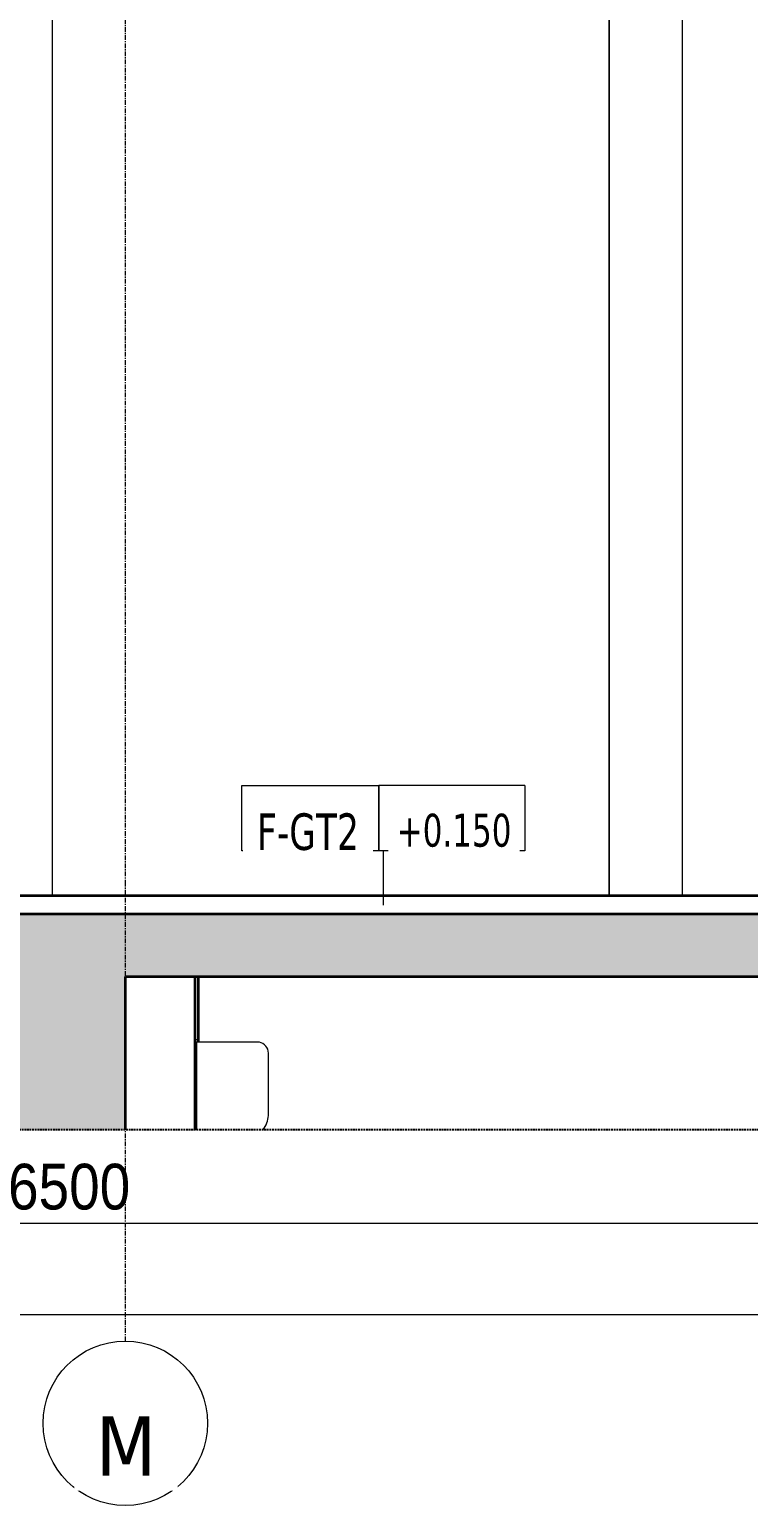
# Model space of a CAD drawing. Header units: millimetres. Extents: x 31499 to 223976, y 3719 to 80291.
# Drawn here: x 103072 to 105041, y 3932 to 7972 of the extents above; entities that cross this region are included whole.
import ezdxf

# ---------------------------------------------------------------- set-up
doc = ezdxf.new("R2010")
doc.units = ezdxf.units.MM
for name, pattern in [('Centre', [31.75, 6.35, -4.7625, 15.875, -4.7625]), ('Grid Line', [22.225, 12.7, -3.175, 3.175, -3.175]), ('Hidden', [7.14375, 4.7625, -2.38125])]:
    doc.linetypes.add(name, pattern=pattern)
for name, color, linetype, lineweight in [('0-5', 170, 'Continuous', 5), ('A-ANNO-DIMS', 211, 'Continuous', 9), ('A-ANNO-DIMS-50', 211, 'Continuous', 9), ('A-CLNG', 13, 'Continuous', 18), ('A-CLNG-1', 250, 'Continuous', 35), ('A-CLNG-PATT-1', 7, 'Continuous', 18), ('A-DETL-GENF', 92, 'Continuous', 18), ('A-DETL-GENF-4', 92, 'Hidden', 25), ('A-DETL-GENF-5', 9, 'Continuous', 18), ('A-DETL-MEDM', 33, 'Continuous', 35), ('A-FLOR-FNSH-1', 250, 'Continuous', 35), ('A-FLOR-IDEN', 11, 'Continuous', 9), ('A-FLOR-LEVL-2', 51, 'Centre', 9), ('A-WALL', 113, 'Continuous', 18), ('M-EQPM', 50, 'Continuous', 18), ('M-EQPM-1', 50, 'Continuous', 25), ('M-EQPM-2', 7, 'Continuous', 18), ('S-COLS', 52, 'Continuous', 18), ('S-COLS-10', 7, 'Continuous', 18), ('S-GRID-1', 1, 'Grid Line', 9), ('S-GRID-IDEN', 1, 'Continuous', 9)]:
    doc.layers.add(name, color=color, linetype=linetype, lineweight=lineweight)
doc.styles.add('Tahoma', font='tahoma.ttf', dxfattribs={"width": 0.8, "height": 100})
doc.styles.add('Tahoma_1', font='tahoma.ttf', dxfattribs={"width": 0.8, "height": 90})
doc.styles.add('Tahoma_B', font='tahomabd.ttf', dxfattribs={"height": 162.5})
doc.styles.add('UTM Avo', font='', dxfattribs={"width": 0.9, "height": 125})
doc.styles.get('UTM Avo').set_extended_font_data('UTM Avo')
doc.dimstyles.new('1_Dim_chi_tiet_2_5', dxfattribs={"dimscale": 304.8, "dimtxt": 124.912619, "dimasz": 0.19685, "dimexe": 0.164042, "dimexo": 0.0625, "dimgap": 0.016404, "dimtad": 1, "dimdec": 0, "dimrnd": 5, "dimzin": 0, "dimdsep": 46, "dimtxsty": 'UTM Avo', "dimblk1": 'OBLIQUE', "dimblk2": 'OBLIQUE', "dimsah": 1, "dimcen": 0.09, "dimdle": 0.164042, "dimazin": 0, "dimtfac": 1, "dimtdec": 4, "dimtix": 1, "dimtmove": 0, "dimatfit": 3, "dimfxl": 0.328084, "dimfxlon": 1, "dimtvp": 1, "dimtolj": 1, "dimtzin": 0, "dimarcsym": 2})

# ---------------------------------------------------------------- blocks, each defined once
blk = doc.blocks.new('NCV_TKTC_TANG 2_rvt-5-TKCS_CĂN HỘ LOẠI 2A - MẶT CẮT 5')
at = {"layer": 'A-FLOR-FNSH-1'}
blk.add_line((-70111.9, 5600), (-76436.9, 5600), dxfattribs=at)
at = {"layer": 'S-COLS-10'}
blk.add_line((-73236.9, 8100), (-73236.9, 5600), dxfattribs=at)
blk = doc.blocks.new('Air_Conditioner_on_wall_20381 - Air_Conditioner_on_wall_20381-V90-TKCS_CĂN HỘ LOẠI 2A - MẶT CẮT 5')
at = {"layer": 'M-EQPM-2'}
for p, q in [((-72669.7, 5200), (-72841.9, 5200)), ((-72841.9, 5200), (-72841.9, 4960)), ((-72644.6, 5004.1), (-72644.6, 5170)), ((-72659.9, 4960), (-72656.6, 4964.8))]:
    blk.add_line(p, q, dxfattribs=at)
for centre, radius, start, end in [((-72677.7, 5167.8), 33.1, 3.7944, 76.2056), ((-72723.8, 5006.8), 79.3, 328.0261, 358.0261)]:
    blk.add_arc(centre, radius, start, end, dxfattribs=at)
blk = doc.blocks.new('CL_01-VÁCH DỰNG THẠCH CAO CĂN HỘ LOẠI 1-5A5 - CL_01-VÁCH DỰNG THẠCH CAO CĂN HỘ LOẠI 1A-5-874219-TKCS_CĂN HỘ LOẠI 2A - MẶT CẮT 5')
at = {"layer": 'A-CLNG-PATT-1'}
h = blk.add_hatch(dxfattribs=at)
h.set_pattern_fill('FP_28', color=256, style=0, pattern_type=2)
h.set_pattern_definition([(0, (-76307.07, 15875), (406.4, 101.6), [16.764, -288.036, 16.764, -288.036, -1625.6]), (0, (-76307.07, 15875), (406.4, 101.6), [-609.6, 16.764, -592.836, 16.764, -288.036, -711.2]), (0, (-76307.07, 15875), (406.4, 101.6), [-1524, 16.764, -186.436, 16.764, -491.236]), (120, (-76154.68, 15925.8), (-291.1882, 301.1527), [16.764, -288.036, 16.764, -288.036, -1625.6]), (120, (-76154.68, 15925.8), (-291.1882, 301.1527), [-609.6, 16.764, -592.836, 16.764, -288.036, -711.2]), (120, (-76154.68, 15925.8), (-291.1882, 301.1527), [-1524, 16.764, -186.436, 16.764, -491.236]), (240, (-76103.88, 16129), (-115.2118, -402.7527), [16.764, -288.036, 16.764, -288.036, -1625.6]), (240, (-76103.88, 16129), (-115.2118, -402.7527), [-609.6, 16.764, -592.836, 16.764, -288.036, -711.2]), (240, (-76103.88, 16129), (-115.2118, -402.7527), [-1524, 16.764, -186.436, 16.764, -491.236])])
h.paths.add_polyline_path([(-72846.9, 4960), (-72841.9, 4960), (-72841.9, 5200), (-72836.9, 5200), (-72836.9, 5380), (-72846.9, 5380), (-72846.9, 5004.1)])
at = {"layer": 'A-CLNG-1'}
for p, q in [((-72846.9, 5380), (-72846.9, 4960)), ((-72836.9, 5200), (-72836.9, 5380))]:
    blk.add_line(p, q, dxfattribs=at)
blk = doc.blocks.new('NCV_TKTC_TANG 1_rvt-5-TKCS_CĂN HỘ LOẠI 2A - MẶT CẮT 5')
at = {"layer": 'A-CLNG'}
blk.add_blockref('CL_01-VÁCH DỰNG THẠCH CAO CĂN HỘ LOẠI 1-5A5 - CL_01-VÁCH DỰNG THẠCH CAO CĂN HỘ LOẠI 1A-5-874219-TKCS_CĂN HỘ LOẠI 2A - MẶT CẮT 5', (0, 0), dxfattribs=at)
at = {"layer": 'M-EQPM'}
blk.add_blockref('Air_Conditioner_on_wall_20381 - Air_Conditioner_on_wall_20381-V90-TKCS_CĂN HỘ LOẠI 2A - MẶT CẮT 5', (0, 0), dxfattribs=at)
blk = doc.blocks.new('TKTC_XREF_251221_MB TANG 2-7 - TKTC_XREF_251221_MB TANG 2-7-2039446-TKCS_CĂN HỘ LOẠI 2A - MẶT CẮT 5')
at = {"layer": 'M-EQPM-1'}
blk.add_line((-78238.6, 5600), (-69372.6, 5600), dxfattribs=at)
blk = doc.blocks.new('BORDER VIEW - BORDER VIEW-3699676-TKCS_CĂN HỘ LOẠI 2A - MẶT CẮT 5')
at = {"layer": 'A-DETL-GENF-4'}
blk.add_line((-69522.6, 4960), (-78566.9, 4960), dxfattribs=at)
blk = doc.blocks.new('Grid - M_Grid Head - Circle-353313-TKCS_CĂN HỘ LOẠI 2A - MẶT CẮT 5')
at = {"layer": 'S-GRID-IDEN'}
blk.add_circle((-69936.9, 4156.7), 225, dxfattribs=at)
blk = doc.blocks.new('DIMBLOCK112-TKCS_CĂN HỘ LOẠI 2A - MẶT CẮT 5')
at = {"layer": 'A-ANNO-DIMS-50'}
for p, q in [((99934, 4804.5), (99934, 4654.5)), ((99934, 4704.5), (99934, 4804.5)), ((106434, 4804.5), (106434, 4654.5)), ((106434, 4704.5), (106434, 4804.5)), ((99934, 4704.5), (106484, 4704.5))]:
    blk.add_line(p, q, dxfattribs=at)
at = {"layer": 'A-ANNO-DIMS-50', "lineweight": 25}
for p, q in [((99934, 4704.5), (99964, 4734.5)), ((106434, 4704.5), (106464, 4734.5)), ((99934, 4704.5), (99904, 4674.5)), ((106434, 4704.5), (106404, 4674.5))]:
    blk.add_line(p, q, dxfattribs=at)
at = {"layer": 'A-ANNO-DIMS-50', "color": 0, "insert": (103012.8, 4866.9), "char_height": 125, "width": 410.824, "attachment_point": 1, "line_spacing_factor": 1.110334, "style": 'UTM Avo'}
blk.add_mtext('6500', dxfattribs=at)
blk = doc.blocks.new('_Oblique')
at = {"color": 0, "linetype": 'ByBlock', "lineweight": -2}
blk.add_line((-0.5, -0.5), (0.5, 0.5), dxfattribs=at)
blk = doc.blocks.new('DIMBLOCK113-TKCS_CĂN HỘ LOẠI 2A - MẶT CẮT 5')
at = {"layer": 'A-ANNO-DIMS-50'}
for p, q in [((98134, 4554.5), (98134, 4404.5)), ((98134, 4454.5), (98134, 4554.5)), ((106434, 4554.5), (106434, 4404.5)), ((106434, 4454.5), (106434, 4554.5)), ((98084, 4454.5), (106484, 4454.5))]:
    blk.add_line(p, q, dxfattribs=at)
at = {"layer": 'A-ANNO-DIMS-50', "lineweight": 25}
for p, q in [((98134, 4454.5), (98164, 4484.5)), ((106434, 4454.5), (106464, 4484.5)), ((98134, 4454.5), (98104, 4424.5)), ((106434, 4454.5), (106404, 4424.5))]:
    blk.add_line(p, q, dxfattribs=at)
at = {"layer": 'A-ANNO-DIMS-50', "color": 0, "insert": (102112.8, 4616.9), "char_height": 125, "width": 410.824, "attachment_point": 1, "line_spacing_factor": 1.110334, "style": 'UTM Avo'}
blk.add_mtext('8300', dxfattribs=at)
blk = doc.blocks.new('TAG SAN - TTG - TAG FFL-4075299-TKCS_CĂN HỘ LOẠI 2A - MẶT CẮT 5')
at = {"layer": 'A-FLOR-IDEN'}
for p, q in [((-72718.3, 5723.4), (-72718.3, 5902.1)), ((-72718.3, 5902.1), (-72342.3, 5902.1)), ((-72342.3, 5902.1), (-72342.3, 5723.4)), ((-71942.3, 5902.1), (-72342.3, 5902.1)), ((-72342.3, 5723.4), (-72342.3, 5902.1)), ((-71942.3, 5902.1), (-71942.3, 5723.4)), ((-72342.3, 5723.4), (-72718.3, 5723.4)), ((-71942.3, 5723.4), (-72342.3, 5723.4))]:
    blk.add_line(p, q, dxfattribs=at)

msp = doc.modelspace()

# ---------------------------------------------------------------- hatches: boundary and pattern name
at = {"layer": 'A-DETL-GENF-5'}
h = msp.add_hatch(dxfattribs=at)
h.set_pattern_fill('FP_27', color=256, style=0, pattern_type=2)
h.set_pattern_definition([(50, (100063.88, 15875), (364.368, -31.878), [38.1, -419.1]), (355, (100063.88, 15875), (-70.486, 382.113), [30.48, -335.28]), (100.451, (100094.25, 15872.34), (293.885, 350.233), [32.38, -356.18]), (46.184, (100063.9, 15976.6), (542.158, -84.086), [57.15, -628.65]), (96.636, (100109.06, 15969.6), (474.805, 494.855), [48.57, -534.27]), (351.184, (100063.9, 15976.6), (474.81, 494.85), [45.72, -502.92]), (21, (100114.68, 15951.2), (303.2285, -204.5305), [38.1, -419.1]), (326, (100114.68, 15951.2), (123.604, 368.376), [30.48, -335.28]), (71.451, (100139.95, 15934.16), (426.834, 163.843), [32.38, -356.18]), (37.5, (100063.88, 15875), (6.1766, 169.1102), [3.353, -327.863, 3.353, -337.007, -336.55]), (37.5, (100063.88, 15875), (6.1766, 169.1102), [-671.576, 3.353, -333.197]), (7.5, (100063.88, 15875), (133.639, 200.3615), [3.353, -190.703, 3.353, -320.243, -128.27]), (7.5, (100063.88, 15875), (133.639, 200.3615), [-517.652, 3.353, -124.917]), (327.5, (99950.6, 15875), (271.1818, -11.4584), [3.353, -123.647, 3.353, -392.887, -525.78]), (327.5, (99950.6, 15875), (271.1818, -11.4584), [-523.24, 3.353, -522.427]), (317.5, (99899.8, 15875), (296.2585, 50.853), [3.353, -161.747, 3.353, -259.791, -373.38]), (317.5, (99899.8, 15875), (296.2585, 50.853), [-428.244, 3.353, -370.027]), (45, (100063.88, 15875), (-125.7236, 125.7236), []), (45, (100063.88, 16065.5), (-125.7236, 125.7236), [])])
h.paths.add_polyline_path([(98134, 4960), (98434, 4960), (98434, 5335), (99834, 5335), (99834, 5150), (100034, 5150), (100034, 5380), (103034.1, 5380), (103034.1, 4960), (103334.1, 4960), (103334.1, 5380), (106535.6, 5380), (106535.6, 5330), (106998.3, 5330), (106998.3, 5500), (106535.6, 5500), (106535.6, 5550), (99834, 5550), (99834, 5500), (98134, 5500), (98134, 5335)])

# ---------------------------------------------------------------- linework, layer by layer
at = {"layer": 'A-DETL-MEDM'}
for p, q in [((106535.6, 5550), (99834, 5550)), ((103334.1, 4960), (103334.1, 5380)), ((103334.1, 5380), (106535.6, 5380))]:
    msp.add_line(p, q, dxfattribs=at)
at = {"layer": 'A-FLOR-IDEN'}
msp.add_line((104040.7, 5574.5), (104040.7, 5723.4), dxfattribs=at)
at = {"layer": 'A-FLOR-LEVL-2'}
msp.add_line((97247, 5600), (107747.2, 5600), dxfattribs=at)
at = {"layer": 'A-WALL'}
for p, q in [((104659, 5600), (104659, 8100)), ((104859, 8100), (104859, 5600))]:
    msp.add_line(p, q, dxfattribs=at)
at = {"layer": 'S-COLS'}
for p, q in [((104659, 8100), (104659, 5600)), ((104859, 8100), (104859, 5600))]:
    msp.add_line(p, q, dxfattribs=at)
at = {"layer": 'S-GRID-1'}
for p, q in [((103334.1, 5631.7), (103334.1, 8826.5)), ((103334.1, 4381.7), (103334.1, 5631.7))]:
    msp.add_line(p, q, dxfattribs=at)

# ---------------------------------------------------------------- block references
at = {"layer": '0-5'}
for name in ['NCV_TKTC_TANG 2_rvt-5-TKCS_CĂN HỘ LOẠI 2A - MẶT CẮT 5', 'NCV_TKTC_TANG 1_rvt-5-TKCS_CĂN HỘ LOẠI 2A - MẶT CẮT 5']:
    msp.add_blockref(name, (176371, 0), dxfattribs=at)
at = {"layer": 'A-DETL-GENF'}
msp.add_blockref('BORDER VIEW - BORDER VIEW-3699676-TKCS_CĂN HỘ LOẠI 2A - MẶT CẮT 5', (176371, 0), dxfattribs=at)
at = {"layer": 'A-FLOR-IDEN'}
msp.add_blockref('TAG SAN - TTG - TAG FFL-4075299-TKCS_CĂN HỘ LOẠI 2A - MẶT CẮT 5', (176371, 0), dxfattribs=at)
at = {"layer": 'M-EQPM'}
msp.add_blockref('TKTC_XREF_251221_MB TANG 2-7 - TKTC_XREF_251221_MB TANG 2-7-2039446-TKCS_CĂN HỘ LOẠI 2A - MẶT CẮT 5', (176371, 0), dxfattribs=at)
at = {"layer": 'S-GRID-IDEN'}
msp.add_blockref('Grid - M_Grid Head - Circle-353313-TKCS_CĂN HỘ LOẠI 2A - MẶT CẮT 5', (173271, 0), dxfattribs=at)

# ---------------------------------------------------------------- dimensions: what is measured, and where the dimension line sits
at = {"layer": 'A-ANNO-DIMS'}
for base, p1, p2, override, picture, middle in [((106434, 4704.5), (99934, 4804.5), (106434, 4804.5), {"dimpost": '<>', "dimfxl": 6500}, 'DIMBLOCK112-TKCS_CĂN HỘ LOẠI 2A - MẶT CẮT 5', (103184, 4774.2)), ((106434, 4454.5), (98134, 4554.5), (106434, 4554.5), {"dimpost": '<>', "dimfxl": 8300}, 'DIMBLOCK113-TKCS_CĂN HỘ LOẠI 2A - MẶT CẮT 5', (102284, 4524.2))]:
    dim = msp.add_linear_dim(base=base, p1=p1, p2=p2, dimstyle='1_Dim_chi_tiet_2_5', override=override, dxfattribs=at)
    dim.commit()
    dim.dimension.update_dxf_attribs({"geometry": picture, "text_midpoint": middle})

# ---------------------------------------------------------------- next in the draw order: texts
at = {"layer": 'A-FLOR-IDEN', "attachment_point": 5, "line_spacing_factor": 0.996129, "bg_fill": 3, "box_fill_scale": 1.25, "bg_fill_color": 256, "bg_fill_true_color": 13158600, "bg_fill_transparency": 0}
for s, insert, char_height, width, style in [('\\pt4,8,12,16,20,24,28,32,36,40,44,48,52,56,60,64,68,72,76,80,84,88,92,96,100,104,108,112,116,120,124,128;F-GT2', (103834.3, 5775.1), 100, 306.8, 'Tahoma'), ('\\pt3.9996,8.0001,11.9997,16.0002,19.9998,24.0003,27.9999,32.0004,36,39.9996,44.0001,47.9997,52.0002,55.9998,60.0003,63.9999,68.0004,72,75.9996,80.0001,83.9997,88.0002,91.9998,96.0003,99.9999,104.0004,108,111.9996,116.0001,119.9997,124.0002,127.9998;+0.150', (104234.5, 5779.2), 90, 314.8, 'Tahoma_1')]:
    msp.add_mtext(s, dxfattribs=dict(at, insert=insert, char_height=char_height, width=width, style=style))
at = {"layer": 'S-GRID-IDEN', "insert": (103336.2, 4094.3), "char_height": 162.5, "width": 202, "attachment_point": 5, "line_spacing_factor": 0.996129, "style": 'Tahoma_B', "bg_fill": 3, "box_fill_scale": 1.25, "bg_fill_color": 256, "bg_fill_true_color": 13158600, "bg_fill_transparency": 0}
msp.add_mtext('\\pt634.99962,1269.99925,1905.0005,2540.00013,3174.99975,3809.99937,4445.00062,5080.00025,5714.99987,6349.9995,6985.00075,7620.00037,8255,8889.99962,9524.99925,10160.0005,10795.00013,11429.99975,12064.99938,12700.00063,13335.00025,13969.99988,14604.9995,15240.00075,15875.00038,16510,17144.99963,17779.99925,18415.0005,19050.00013,19684.99975,20319.99938;M', dxfattribs=at)

doc.saveas('drawing.dxf')
